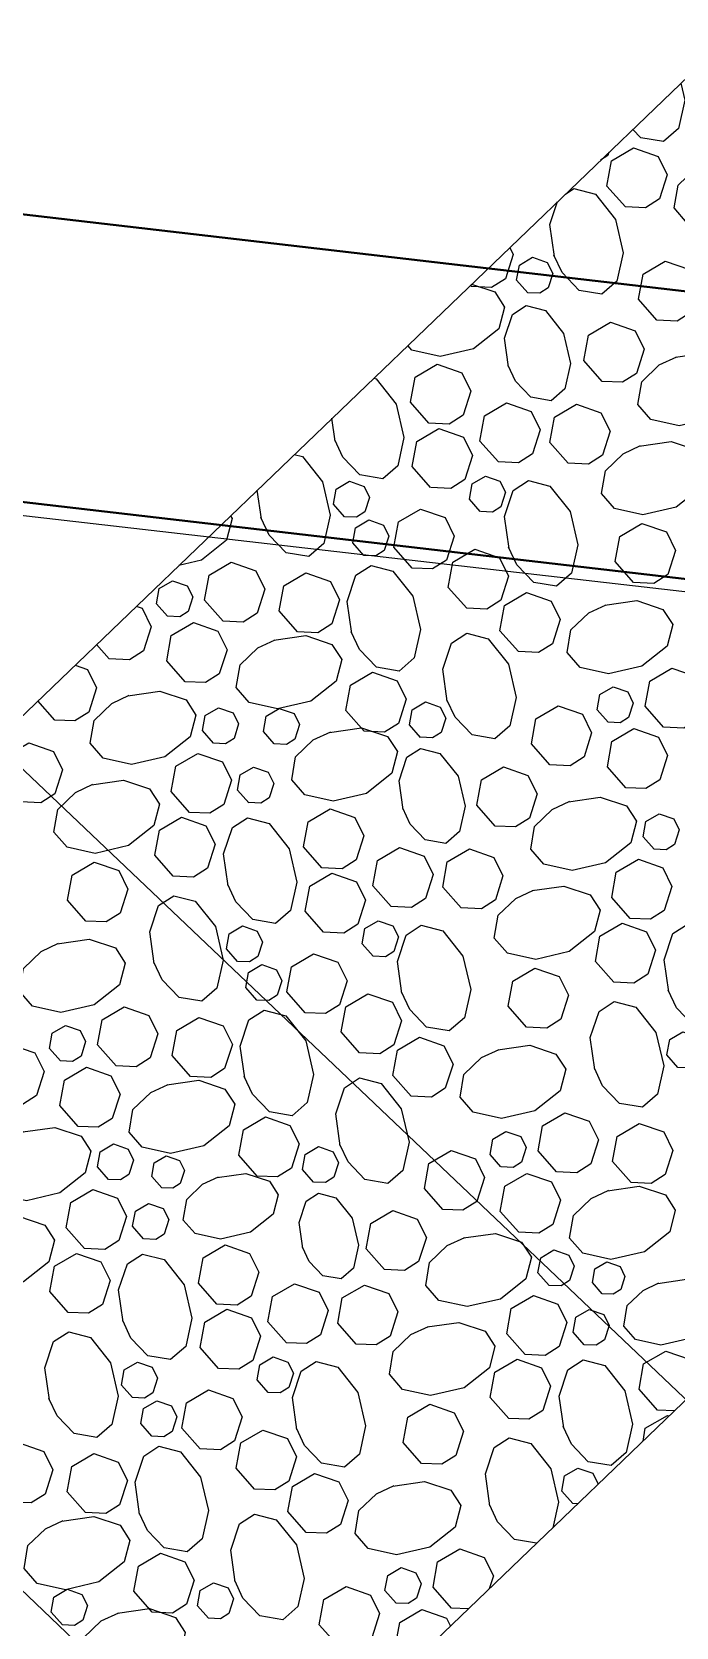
# Model space of a CAD drawing. Header units: inches. Extents: x -5337 to 1057, y 15227 to 19227.
# Drawn here: x -1702.6 to -1695.84, y 17346.4 to 17363.14 of the extents above; entities that cross this region are included whole.
import ezdxf

# ---------------------------------------------------------------- set-up
doc = ezdxf.new("R2010")
doc.units = ezdxf.units.IN
doc.header["$LTSCALE"] = 150
doc.header["$MEASUREMENT"] = 0
doc.layers.add('COMT-MIN', color=84, linetype='Continuous')
doc.layers.add('PAVING', color=7, linetype='Continuous')

msp = doc.modelspace()

# ---------------------------------------------------------------- linework, layer by layer
at = {"color": 5}
for p, q in [((-1685.258, 17356.061), (-1742.679, 17362.648)), ((-1716.191, 17359.609), (-1660.444, 17306.6)), ((-1705.876, 17358.426), (-1656.375, 17311.355))]:
    msp.add_line(p, q, dxfattribs=at)
at = {"layer": 'COMT-MIN', "color": 5, "linetype": 'Continuous', "lineweight": 40}
for p, q in [((-1739.45, 17365.498), (-1683.321, 17358.976)), ((-1739.796, 17362.518), (-1683.667, 17355.996))]:
    msp.add_line(p, q, dxfattribs=at)
at = {"layer": 'PAVING', "color": 1, "flags": 128}
msp.add_lwpolyline([(-1708.793, 17350.105), (-1701.862, 17342.895), (-1687.444, 17356.756), (-1694.375, 17363.965)], close=True, dxfattribs=at)
for points in [[(-1695.791, 17362.604), (-1695.75, 17362.423), (-1695.815, 17362.126), (-1695.973, 17361.989), (-1696.212, 17362.03), (-1696.296, 17362.118)], [(-1696.545, 17361.879), (-1696.556, 17361.843), (-1696.635, 17361.793)], [(-1696.373, 17361.303), (-1696.567, 17361.523), (-1696.519, 17361.787), (-1696.287, 17361.923), (-1696.03, 17361.833), (-1695.935, 17361.64), (-1696.015, 17361.387), (-1696.162, 17361.294), (-1696.373, 17361.303)], [(-1695.466, 17361.791), (-1695.131, 17361.839), (-1694.856, 17361.747), (-1694.753, 17361.588), (-1694.812, 17361.361), (-1695.077, 17361.151), (-1695.428, 17361.07), (-1695.724, 17361.135), (-1695.861, 17361.293), (-1695.82, 17361.532), (-1695.635, 17361.71), (-1695.451, 17361.796)], [(-1697.002, 17361.439), (-1696.915, 17361.496), (-1696.688, 17361.437), (-1696.477, 17361.172), (-1696.396, 17360.822), (-1696.462, 17360.525), (-1696.62, 17360.388), (-1696.859, 17360.428), (-1697.037, 17360.614), (-1697.123, 17360.798)], [(-1697.118, 17360.784), (-1697.165, 17361.118), (-1697.084, 17361.36)], [(-1697.587, 17360.877), (-1697.551, 17360.803), (-1697.631, 17360.55), (-1697.778, 17360.457), (-1697.989, 17360.467)], [(-1697.398, 17360.403), (-1697.514, 17360.535), (-1697.485, 17360.694), (-1697.347, 17360.775), (-1697.192, 17360.721), (-1697.135, 17360.605), (-1697.183, 17360.453), (-1697.272, 17360.398), (-1697.399, 17360.403)], [(-1696.042, 17360.115), (-1696.236, 17360.334), (-1696.188, 17360.599), (-1695.956, 17360.735), (-1695.699, 17360.646), (-1695.604, 17360.452), (-1695.684, 17360.199), (-1695.831, 17360.106), (-1696.042, 17360.115)], [(-1697.987, 17360.493), (-1697.744, 17360.412), (-1697.642, 17360.253), (-1697.701, 17360.026), (-1697.966, 17359.816), (-1698.316, 17359.735), (-1698.612, 17359.801), (-1698.656, 17359.85)], [(-1697.989, 17360.467), (-1698.001, 17360.479)], [(-1697.598, 17359.626), (-1697.641, 17359.928), (-1697.558, 17360.175), (-1697.415, 17360.268), (-1697.211, 17360.215), (-1697.022, 17359.976), (-1696.948, 17359.661), (-1697.008, 17359.394), (-1697.15, 17359.27), (-1697.365, 17359.307), (-1697.525, 17359.474), (-1697.602, 17359.639)], [(-1696.615, 17359.473), (-1696.808, 17359.692), (-1696.76, 17359.957), (-1696.529, 17360.093), (-1696.272, 17360.003), (-1696.176, 17359.81), (-1696.257, 17359.557), (-1696.404, 17359.464), (-1696.615, 17359.473)], [(-1695.847, 17359.727), (-1695.512, 17359.775), (-1695.237, 17359.683), (-1695.134, 17359.524), (-1695.193, 17359.297), (-1695.458, 17359.087), (-1695.809, 17359.006), (-1696.105, 17359.072), (-1696.243, 17359.23), (-1696.202, 17359.469), (-1696.017, 17359.646), (-1695.833, 17359.732)], [(-1698.434, 17359.033), (-1698.627, 17359.253), (-1698.579, 17359.517), (-1698.347, 17359.653), (-1698.09, 17359.563), (-1697.995, 17359.37), (-1698.075, 17359.117), (-1698.222, 17359.024), (-1698.434, 17359.033)], [(-1699.012, 17359.507), (-1698.987, 17359.5), (-1698.777, 17359.235), (-1698.696, 17358.884), (-1698.761, 17358.588), (-1698.919, 17358.45), (-1699.158, 17358.491), (-1699.336, 17358.676), (-1699.422, 17358.861)], [(-1697.705, 17358.628), (-1697.899, 17358.847), (-1697.851, 17359.111), (-1697.619, 17359.247), (-1697.362, 17359.158), (-1697.266, 17358.964), (-1697.347, 17358.711), (-1697.494, 17358.618), (-1697.705, 17358.628)], [(-1699.417, 17358.846), (-1699.451, 17359.085)], [(-1696.973, 17358.614), (-1697.166, 17358.833), (-1697.118, 17359.098), (-1696.886, 17359.234), (-1696.629, 17359.144), (-1696.534, 17358.951), (-1696.614, 17358.698), (-1696.761, 17358.605), (-1696.972, 17358.614)], [(-1698.416, 17358.358), (-1698.609, 17358.578), (-1698.561, 17358.842), (-1698.329, 17358.978), (-1698.072, 17358.889), (-1697.977, 17358.695), (-1698.057, 17358.442), (-1698.204, 17358.349), (-1698.415, 17358.359)], [(-1696.228, 17358.794), (-1695.894, 17358.842), (-1695.619, 17358.75), (-1695.516, 17358.591), (-1695.575, 17358.364), (-1695.84, 17358.154), (-1696.191, 17358.073), (-1696.487, 17358.139), (-1696.624, 17358.297), (-1696.583, 17358.535), (-1696.398, 17358.713), (-1696.214, 17358.799)], [(-1699.847, 17358.705), (-1699.761, 17358.683), (-1699.551, 17358.418), (-1699.47, 17358.067), (-1699.536, 17357.771), (-1699.694, 17357.634), (-1699.932, 17357.674), (-1700.11, 17357.86), (-1700.196, 17358.044)], [(-1699.32, 17358.052), (-1699.436, 17358.184), (-1699.407, 17358.343), (-1699.268, 17358.424), (-1699.113, 17358.37), (-1699.056, 17358.254), (-1699.105, 17358.102), (-1699.193, 17358.047), (-1699.32, 17358.052)], [(-1697.895, 17358.106), (-1698.01, 17358.238), (-1697.982, 17358.397), (-1697.842, 17358.479), (-1697.689, 17358.425), (-1697.631, 17358.309), (-1697.679, 17358.157), (-1697.768, 17358.101), (-1697.894, 17358.107)], [(-1697.594, 17357.718), (-1697.642, 17358.053), (-1697.55, 17358.328), (-1697.391, 17358.431), (-1697.164, 17358.372), (-1696.954, 17358.107), (-1696.873, 17357.756), (-1696.938, 17357.46), (-1697.096, 17357.322), (-1697.335, 17357.363), (-1697.513, 17357.548), (-1697.599, 17357.732)], [(-1700.191, 17358.029), (-1700.235, 17358.332)], [(-1698.609, 17357.513), (-1698.802, 17357.732), (-1698.754, 17357.997), (-1698.522, 17358.133), (-1698.265, 17358.043), (-1698.17, 17357.85), (-1698.251, 17357.597), (-1698.397, 17357.504), (-1698.609, 17357.513)], [(-1700.516, 17358.062), (-1700.497, 17358.033), (-1700.557, 17357.806), (-1700.821, 17357.596), (-1701.057, 17357.542)], [(-1699.117, 17357.647), (-1699.233, 17357.778), (-1699.204, 17357.937), (-1699.065, 17358.019), (-1698.911, 17357.965), (-1698.854, 17357.849), (-1698.902, 17357.697), (-1698.99, 17357.641), (-1699.117, 17357.647)], [(-1696.287, 17357.362), (-1696.48, 17357.581), (-1696.432, 17357.846), (-1696.2, 17357.982), (-1695.943, 17357.893), (-1695.848, 17357.699), (-1695.928, 17357.446), (-1696.075, 17357.353), (-1696.287, 17357.362)], [(-1700.594, 17356.955), (-1700.787, 17357.175), (-1700.74, 17357.439), (-1700.508, 17357.576), (-1700.251, 17357.486), (-1700.155, 17357.292), (-1700.236, 17357.039), (-1700.383, 17356.946), (-1700.594, 17356.956)], [(-1698.038, 17357.092), (-1698.231, 17357.311), (-1698.183, 17357.576), (-1697.951, 17357.712), (-1697.694, 17357.622), (-1697.599, 17357.429), (-1697.679, 17357.176), (-1697.826, 17357.083), (-1698.038, 17357.092)], [(-1699.812, 17356.844), (-1700.005, 17357.064), (-1699.957, 17357.328), (-1699.726, 17357.464), (-1699.468, 17357.374), (-1699.373, 17357.181), (-1699.454, 17356.928), (-1699.6, 17356.835), (-1699.812, 17356.844)], [(-1699.244, 17356.828), (-1699.292, 17357.163), (-1699.2, 17357.438), (-1699.041, 17357.541), (-1698.814, 17357.482), (-1698.604, 17357.217), (-1698.523, 17356.867), (-1698.588, 17356.57), (-1698.746, 17356.433), (-1698.985, 17356.473), (-1699.163, 17356.659), (-1699.249, 17356.843)], [(-1701.176, 17357.007), (-1701.292, 17357.139), (-1701.263, 17357.298), (-1701.124, 17357.379), (-1700.97, 17357.326), (-1700.912, 17357.21), (-1700.961, 17357.058), (-1701.049, 17357.002), (-1701.176, 17357.008)], [(-1697.496, 17356.637), (-1697.69, 17356.856), (-1697.642, 17357.12), (-1697.41, 17357.256), (-1697.153, 17357.167), (-1697.058, 17356.974), (-1697.138, 17356.72), (-1697.285, 17356.627), (-1697.496, 17356.637)], [(-1701.504, 17357.112), (-1701.444, 17357.091), (-1701.348, 17356.898), (-1701.429, 17356.644), (-1701.576, 17356.552), (-1701.787, 17356.561)], [(-1696.589, 17357.124), (-1696.254, 17357.172), (-1695.979, 17357.08), (-1695.876, 17356.921), (-1695.935, 17356.694), (-1696.2, 17356.484), (-1696.551, 17356.403), (-1696.847, 17356.469), (-1696.984, 17356.627), (-1696.944, 17356.865), (-1696.758, 17357.043), (-1696.574, 17357.129)], [(-1700.991, 17356.321), (-1701.184, 17356.54), (-1701.137, 17356.804), (-1700.905, 17356.941), (-1700.648, 17356.851), (-1700.552, 17356.657), (-1700.633, 17356.404), (-1700.779, 17356.311), (-1700.991, 17356.321)], [(-1700.06, 17356.757), (-1699.726, 17356.805), (-1699.451, 17356.713), (-1699.348, 17356.554), (-1699.407, 17356.327), (-1699.672, 17356.117), (-1700.023, 17356.036), (-1700.319, 17356.101), (-1700.456, 17356.26), (-1700.416, 17356.498), (-1700.23, 17356.676), (-1700.046, 17356.762)], [(-1698.241, 17356.117), (-1698.289, 17356.452), (-1698.196, 17356.726), (-1698.038, 17356.829), (-1697.811, 17356.77), (-1697.6, 17356.506), (-1697.519, 17356.155), (-1697.585, 17355.859), (-1697.743, 17355.721), (-1697.982, 17355.762), (-1698.16, 17355.947), (-1698.246, 17356.131)], [(-1701.787, 17356.561), (-1701.92, 17356.712)], [(-1702.147, 17356.494), (-1702.016, 17356.449), (-1701.921, 17356.255), (-1702.002, 17356.002), (-1702.148, 17355.909), (-1702.36, 17355.918)], [(-1699.112, 17355.8), (-1699.306, 17356.019), (-1699.258, 17356.284), (-1699.026, 17356.42), (-1698.769, 17356.33), (-1698.674, 17356.137), (-1698.754, 17355.883), (-1698.901, 17355.791), (-1699.112, 17355.8)], [(-1695.972, 17355.843), (-1696.165, 17356.063), (-1696.117, 17356.327), (-1695.886, 17356.463), (-1695.629, 17356.374), (-1695.534, 17356.18), (-1695.614, 17355.927), (-1695.761, 17355.834), (-1695.972, 17355.843)], [(-1696.554, 17355.895), (-1696.67, 17356.027), (-1696.641, 17356.185), (-1696.502, 17356.267), (-1696.348, 17356.213), (-1696.291, 17356.097), (-1696.339, 17355.945), (-1696.427, 17355.89), (-1696.554, 17355.895)], [(-1702.36, 17355.918), (-1702.536, 17356.119)], [(-1701.592, 17356.173), (-1701.257, 17356.221), (-1700.982, 17356.129), (-1700.879, 17355.97), (-1700.938, 17355.743), (-1701.203, 17355.533), (-1701.554, 17355.452), (-1701.85, 17355.517), (-1701.988, 17355.675), (-1701.947, 17355.914), (-1701.762, 17356.092), (-1701.578, 17356.178)], [(-1698.522, 17355.736), (-1698.638, 17355.868), (-1698.609, 17356.027), (-1698.47, 17356.108), (-1698.316, 17356.055), (-1698.258, 17355.939), (-1698.307, 17355.787), (-1698.395, 17355.731), (-1698.522, 17355.737)], [(-1697.166, 17355.449), (-1697.359, 17355.668), (-1697.311, 17355.932), (-1697.079, 17356.069), (-1696.822, 17355.979), (-1696.727, 17355.785), (-1696.807, 17355.532), (-1696.954, 17355.439), (-1697.166, 17355.449)], [(-1700.694, 17355.675), (-1700.81, 17355.807), (-1700.781, 17355.966), (-1700.642, 17356.047), (-1700.488, 17355.993), (-1700.431, 17355.877), (-1700.479, 17355.726), (-1700.567, 17355.67), (-1700.694, 17355.675)], [(-1700.056, 17355.667), (-1700.171, 17355.799), (-1700.143, 17355.958), (-1700.004, 17356.04), (-1699.849, 17355.986), (-1699.792, 17355.87), (-1699.84, 17355.718), (-1699.928, 17355.662), (-1700.056, 17355.668)], [(-1699.477, 17355.789), (-1699.143, 17355.837), (-1698.868, 17355.746), (-1698.765, 17355.587), (-1698.824, 17355.36), (-1699.089, 17355.149), (-1699.44, 17355.068), (-1699.736, 17355.134), (-1699.874, 17355.292), (-1699.833, 17355.531), (-1699.647, 17355.709), (-1699.463, 17355.794)], [(-1696.369, 17355.208), (-1696.562, 17355.428), (-1696.515, 17355.692), (-1696.283, 17355.828), (-1696.026, 17355.739), (-1695.93, 17355.545), (-1696.011, 17355.292), (-1696.158, 17355.199), (-1696.369, 17355.208)], [(-1702.717, 17355.059), (-1702.911, 17355.279), (-1702.862, 17355.543), (-1702.631, 17355.679), (-1702.374, 17355.59), (-1702.278, 17355.396), (-1702.359, 17355.143), (-1702.506, 17355.05), (-1702.717, 17355.059)], [(-1700.945, 17354.949), (-1701.138, 17355.168), (-1701.09, 17355.433), (-1700.858, 17355.569), (-1700.601, 17355.479), (-1700.506, 17355.286), (-1700.587, 17355.033), (-1700.733, 17354.94), (-1700.945, 17354.949)], [(-1698.705, 17354.979), (-1698.748, 17355.281), (-1698.665, 17355.528), (-1698.522, 17355.621), (-1698.318, 17355.568), (-1698.128, 17355.329), (-1698.055, 17355.014), (-1698.115, 17354.747), (-1698.257, 17354.623), (-1698.472, 17354.66), (-1698.632, 17354.827), (-1698.709, 17354.992)], [(-1700.325, 17355.051), (-1700.441, 17355.183), (-1700.413, 17355.342), (-1700.274, 17355.423), (-1700.119, 17355.37), (-1700.062, 17355.253), (-1700.11, 17355.102), (-1700.199, 17355.046), (-1700.325, 17355.052)], [(-1697.738, 17354.806), (-1697.931, 17355.026), (-1697.883, 17355.29), (-1697.652, 17355.426), (-1697.395, 17355.336), (-1697.299, 17355.143), (-1697.38, 17354.89), (-1697.527, 17354.797), (-1697.738, 17354.806)], [(-1701.973, 17355.24), (-1701.639, 17355.288), (-1701.364, 17355.196), (-1701.261, 17355.037), (-1701.32, 17354.81), (-1701.585, 17354.6), (-1701.935, 17354.519), (-1702.231, 17354.584), (-1702.369, 17354.742), (-1702.328, 17354.981), (-1702.143, 17355.159), (-1701.959, 17355.245)], [(-1696.97, 17355.061), (-1696.636, 17355.108), (-1696.36, 17355.017), (-1696.257, 17354.858), (-1696.316, 17354.631), (-1696.581, 17354.42), (-1696.932, 17354.339), (-1697.228, 17354.405), (-1697.366, 17354.563), (-1697.325, 17354.802), (-1697.14, 17354.98), (-1696.956, 17355.066)], [(-1701.116, 17354.279), (-1701.31, 17354.499), (-1701.262, 17354.763), (-1701.03, 17354.899), (-1700.773, 17354.809), (-1700.678, 17354.616), (-1700.758, 17354.363), (-1700.905, 17354.27), (-1701.116, 17354.279)], [(-1699.557, 17354.366), (-1699.75, 17354.586), (-1699.702, 17354.85), (-1699.47, 17354.987), (-1699.213, 17354.897), (-1699.118, 17354.703), (-1699.199, 17354.45), (-1699.345, 17354.357), (-1699.557, 17354.366)], [(-1696.072, 17354.563), (-1696.188, 17354.694), (-1696.159, 17354.853), (-1696.02, 17354.935), (-1695.866, 17354.881), (-1695.809, 17354.765), (-1695.858, 17354.613), (-1695.945, 17354.557), (-1696.072, 17354.563)], [(-1700.54, 17354.179), (-1700.588, 17354.514), (-1700.496, 17354.789), (-1700.337, 17354.892), (-1700.11, 17354.833), (-1699.9, 17354.568), (-1699.819, 17354.218), (-1699.885, 17353.921), (-1700.042, 17353.784), (-1700.281, 17353.825), (-1700.459, 17354.01), (-1700.545, 17354.194)], [(-1698.829, 17353.961), (-1699.021, 17354.18), (-1698.974, 17354.445), (-1698.742, 17354.581), (-1698.485, 17354.491), (-1698.39, 17354.298), (-1698.47, 17354.045), (-1698.617, 17353.951), (-1698.829, 17353.961)], [(-1698.096, 17353.947), (-1698.289, 17354.166), (-1698.241, 17354.431), (-1698.009, 17354.567), (-1697.752, 17354.477), (-1697.657, 17354.284), (-1697.737, 17354.031), (-1697.884, 17353.938), (-1698.096, 17353.947)], [(-1702.032, 17353.808), (-1702.225, 17354.027), (-1702.177, 17354.292), (-1701.945, 17354.428), (-1701.688, 17354.338), (-1701.593, 17354.145), (-1701.673, 17353.891), (-1701.82, 17353.799), (-1702.032, 17353.808)], [(-1696.323, 17353.837), (-1696.516, 17354.056), (-1696.468, 17354.321), (-1696.237, 17354.457), (-1695.979, 17354.367), (-1695.884, 17354.173), (-1695.965, 17353.92), (-1696.111, 17353.828), (-1696.323, 17353.837)], [(-1699.539, 17353.692), (-1699.732, 17353.911), (-1699.684, 17354.176), (-1699.452, 17354.312), (-1699.195, 17354.222), (-1699.1, 17354.029), (-1699.18, 17353.775), (-1699.327, 17353.682), (-1699.539, 17353.692)], [(-1701.315, 17353.363), (-1701.362, 17353.697), (-1701.27, 17353.973), (-1701.111, 17354.075), (-1700.885, 17354.016), (-1700.674, 17353.751), (-1700.593, 17353.4), (-1700.659, 17353.104), (-1700.817, 17352.967), (-1701.056, 17353.008), (-1701.233, 17353.193), (-1701.319, 17353.377)], [(-1697.351, 17354.128), (-1697.017, 17354.175), (-1696.742, 17354.083), (-1696.639, 17353.924), (-1696.698, 17353.698), (-1696.963, 17353.488), (-1697.314, 17353.406), (-1697.61, 17353.472), (-1697.748, 17353.63), (-1697.707, 17353.869), (-1697.521, 17354.047), (-1697.338, 17354.133)], [(-1700.443, 17353.385), (-1700.559, 17353.517), (-1700.53, 17353.676), (-1700.391, 17353.757), (-1700.236, 17353.704), (-1700.179, 17353.588), (-1700.228, 17353.436), (-1700.316, 17353.38), (-1700.443, 17353.385)], [(-1699.018, 17353.44), (-1699.134, 17353.571), (-1699.105, 17353.73), (-1698.966, 17353.812), (-1698.812, 17353.758), (-1698.754, 17353.642), (-1698.803, 17353.49), (-1698.891, 17353.434), (-1699.018, 17353.44)], [(-1698.717, 17353.051), (-1698.765, 17353.386), (-1698.673, 17353.661), (-1698.514, 17353.764), (-1698.287, 17353.705), (-1698.077, 17353.44), (-1697.996, 17353.089), (-1698.062, 17352.793), (-1698.22, 17352.655), (-1698.458, 17352.696), (-1698.636, 17352.881), (-1698.722, 17353.065)], [(-1696.495, 17353.167), (-1696.688, 17353.386), (-1696.64, 17353.651), (-1696.408, 17353.787), (-1696.151, 17353.697), (-1696.056, 17353.504), (-1696.136, 17353.251), (-1696.283, 17353.158), (-1696.495, 17353.167)], [(-1695.918, 17353.067), (-1695.966, 17353.402), (-1695.874, 17353.677), (-1695.715, 17353.78), (-1695.488, 17353.721), (-1695.278, 17353.456), (-1695.197, 17353.105), (-1695.263, 17352.809), (-1695.421, 17352.671), (-1695.66, 17352.712), (-1695.837, 17352.897), (-1695.923, 17353.082)], [(-1702.334, 17353.57), (-1701.999, 17353.617), (-1701.724, 17353.526), (-1701.621, 17353.366), (-1701.68, 17353.14), (-1701.945, 17352.93), (-1702.295, 17352.848), (-1702.592, 17352.914), (-1702.729, 17353.072), (-1702.688, 17353.311), (-1702.503, 17353.489), (-1702.319, 17353.575)], [(-1699.732, 17352.846), (-1699.925, 17353.066), (-1699.877, 17353.33), (-1699.646, 17353.466), (-1699.388, 17353.377), (-1699.293, 17353.183), (-1699.374, 17352.93), (-1699.52, 17352.837), (-1699.732, 17352.846)], [(-1700.24, 17352.98), (-1700.356, 17353.112), (-1700.327, 17353.27), (-1700.188, 17353.352), (-1700.034, 17353.298), (-1699.977, 17353.182), (-1700.025, 17353.03), (-1700.113, 17352.975), (-1700.24, 17352.98)], [(-1697.41, 17352.695), (-1697.603, 17352.915), (-1697.555, 17353.179), (-1697.323, 17353.315), (-1697.066, 17353.226), (-1696.971, 17353.032), (-1697.051, 17352.779), (-1697.198, 17352.686), (-1697.41, 17352.695)], [(-1701.717, 17352.289), (-1701.91, 17352.508), (-1701.863, 17352.773), (-1701.631, 17352.909), (-1701.374, 17352.819), (-1701.278, 17352.626), (-1701.359, 17352.373), (-1701.506, 17352.28), (-1701.717, 17352.289)], [(-1699.161, 17352.425), (-1699.354, 17352.645), (-1699.306, 17352.909), (-1699.074, 17353.045), (-1698.817, 17352.956), (-1698.722, 17352.762), (-1698.802, 17352.509), (-1698.949, 17352.416), (-1699.161, 17352.425)], [(-1696.693, 17352.25), (-1696.741, 17352.585), (-1696.649, 17352.86), (-1696.49, 17352.963), (-1696.263, 17352.904), (-1696.053, 17352.639), (-1695.971, 17352.288), (-1696.037, 17351.992), (-1696.195, 17351.854), (-1696.434, 17351.895), (-1696.612, 17352.08), (-1696.698, 17352.265)], [(-1700.935, 17352.177), (-1701.128, 17352.397), (-1701.08, 17352.661), (-1700.849, 17352.797), (-1700.591, 17352.708), (-1700.496, 17352.514), (-1700.577, 17352.261), (-1700.723, 17352.168), (-1700.935, 17352.178)], [(-1700.367, 17352.162), (-1700.415, 17352.497), (-1700.323, 17352.771), (-1700.164, 17352.874), (-1699.937, 17352.815), (-1699.727, 17352.55), (-1699.646, 17352.2), (-1699.711, 17351.903), (-1699.87, 17351.766), (-1700.108, 17351.807), (-1700.286, 17351.992), (-1700.372, 17352.176)], [(-1702.299, 17352.341), (-1702.415, 17352.472), (-1702.386, 17352.631), (-1702.247, 17352.713), (-1702.093, 17352.659), (-1702.036, 17352.543), (-1702.084, 17352.391), (-1702.172, 17352.335), (-1702.299, 17352.341)], [(-1698.62, 17351.97), (-1698.813, 17352.189), (-1698.765, 17352.454), (-1698.533, 17352.59), (-1698.276, 17352.5), (-1698.181, 17352.307), (-1698.262, 17352.054), (-1698.408, 17351.961), (-1698.62, 17351.97)], [(-1695.821, 17352.273), (-1695.937, 17352.405), (-1695.908, 17352.564), (-1695.769, 17352.645), (-1695.615, 17352.591), (-1695.558, 17352.475), (-1695.606, 17352.323), (-1695.694, 17352.268), (-1695.821, 17352.273)], [(-1702.91, 17351.894), (-1703.104, 17352.113), (-1703.056, 17352.377), (-1702.824, 17352.514), (-1702.567, 17352.424), (-1702.472, 17352.231), (-1702.552, 17351.978), (-1702.699, 17351.885), (-1702.91, 17351.894)], [(-1697.712, 17352.457), (-1697.377, 17352.505), (-1697.102, 17352.413), (-1696.999, 17352.254), (-1697.058, 17352.027), (-1697.323, 17351.817), (-1697.674, 17351.736), (-1697.97, 17351.802), (-1698.108, 17351.96), (-1698.067, 17352.199), (-1697.882, 17352.376), (-1697.697, 17352.462)], [(-1702.114, 17351.654), (-1702.307, 17351.873), (-1702.259, 17352.138), (-1702.028, 17352.274), (-1701.77, 17352.184), (-1701.675, 17351.991), (-1701.756, 17351.737), (-1701.903, 17351.645), (-1702.114, 17351.654)], [(-1701.184, 17352.09), (-1700.849, 17352.138), (-1700.574, 17352.046), (-1700.471, 17351.887), (-1700.53, 17351.66), (-1700.795, 17351.45), (-1701.145, 17351.369), (-1701.442, 17351.435), (-1701.579, 17351.593), (-1701.539, 17351.831), (-1701.353, 17352.009), (-1701.169, 17352.095)], [(-1699.364, 17351.45), (-1699.411, 17351.785), (-1699.32, 17352.06), (-1699.161, 17352.163), (-1698.934, 17352.103), (-1698.724, 17351.839), (-1698.642, 17351.488), (-1698.708, 17351.192), (-1698.866, 17351.054), (-1699.105, 17351.095), (-1699.283, 17351.28), (-1699.369, 17351.464)], [(-1700.236, 17351.133), (-1700.429, 17351.352), (-1700.381, 17351.617), (-1700.149, 17351.753), (-1699.892, 17351.663), (-1699.797, 17351.47), (-1699.877, 17351.217), (-1700.024, 17351.124), (-1700.236, 17351.133)], [(-1697.096, 17351.177), (-1697.289, 17351.396), (-1697.241, 17351.66), (-1697.009, 17351.796), (-1696.752, 17351.707), (-1696.656, 17351.513), (-1696.737, 17351.26), (-1696.884, 17351.167), (-1697.096, 17351.177)], [(-1702.694, 17351.595), (-1702.359, 17351.643), (-1702.084, 17351.551), (-1701.981, 17351.392), (-1702.04, 17351.165), (-1702.305, 17350.955), (-1702.655, 17350.874), (-1702.952, 17350.94), (-1703.09, 17351.098), (-1703.049, 17351.336), (-1702.864, 17351.514), (-1702.679, 17351.6)], [(-1697.678, 17351.228), (-1697.793, 17351.36), (-1697.764, 17351.519), (-1697.626, 17351.6), (-1697.471, 17351.547), (-1697.414, 17351.431), (-1697.462, 17351.279), (-1697.55, 17351.223), (-1697.677, 17351.229)], [(-1696.313, 17351.065), (-1696.507, 17351.285), (-1696.459, 17351.549), (-1696.227, 17351.685), (-1695.97, 17351.595), (-1695.875, 17351.402), (-1695.955, 17351.149), (-1696.102, 17351.056), (-1696.313, 17351.065)], [(-1701.796, 17351.097), (-1701.912, 17351.229), (-1701.883, 17351.388), (-1701.744, 17351.469), (-1701.59, 17351.415), (-1701.533, 17351.299), (-1701.581, 17351.148), (-1701.669, 17351.092), (-1701.796, 17351.097)], [(-1699.645, 17351.07), (-1699.761, 17351.201), (-1699.732, 17351.36), (-1699.593, 17351.441), (-1699.439, 17351.388), (-1699.382, 17351.272), (-1699.43, 17351.12), (-1699.518, 17351.064), (-1699.645, 17351.07)], [(-1698.289, 17350.782), (-1698.482, 17351.001), (-1698.434, 17351.265), (-1698.202, 17351.402), (-1697.945, 17351.312), (-1697.85, 17351.119), (-1697.93, 17350.865), (-1698.077, 17350.773), (-1698.289, 17350.782)], [(-1701.237, 17351.01), (-1701.341, 17351.129), (-1701.315, 17351.271), (-1701.19, 17351.345), (-1701.051, 17351.296), (-1700.999, 17351.192), (-1701.043, 17351.055), (-1701.122, 17351.005), (-1701.236, 17351.01)], [(-1700.656, 17351.119), (-1700.354, 17351.161), (-1700.107, 17351.079), (-1700.014, 17350.936), (-1700.067, 17350.732), (-1700.306, 17350.542), (-1700.621, 17350.469), (-1700.888, 17350.529), (-1701.012, 17350.671), (-1700.975, 17350.886), (-1700.808, 17351.046), (-1700.643, 17351.123)], [(-1697.492, 17350.542), (-1697.686, 17350.761), (-1697.638, 17351.025), (-1697.406, 17351.161), (-1697.149, 17351.072), (-1697.054, 17350.878), (-1697.134, 17350.625), (-1697.281, 17350.532), (-1697.492, 17350.542)], [(-1702.047, 17350.371), (-1702.24, 17350.59), (-1702.192, 17350.855), (-1701.96, 17350.991), (-1701.703, 17350.901), (-1701.608, 17350.708), (-1701.688, 17350.455), (-1701.835, 17350.362), (-1702.047, 17350.371)], [(-1699.758, 17350.375), (-1699.797, 17350.646), (-1699.722, 17350.869), (-1699.594, 17350.952), (-1699.41, 17350.904), (-1699.24, 17350.69), (-1699.174, 17350.406), (-1699.227, 17350.166), (-1699.355, 17350.055), (-1699.548, 17350.087), (-1699.692, 17350.237), (-1699.762, 17350.387)], [(-1696.562, 17350.978), (-1696.227, 17351.026), (-1695.952, 17350.934), (-1695.849, 17350.775), (-1695.908, 17350.548), (-1696.173, 17350.338), (-1696.524, 17350.257), (-1696.82, 17350.323), (-1696.958, 17350.481), (-1696.917, 17350.719), (-1696.732, 17350.897), (-1696.548, 17350.983)], [(-1703.075, 17350.662), (-1702.74, 17350.71), (-1702.465, 17350.618), (-1702.362, 17350.459), (-1702.421, 17350.232), (-1702.686, 17350.022), (-1703.037, 17349.941), (-1703.333, 17350.007), (-1703.471, 17350.165), (-1703.43, 17350.403), (-1703.245, 17350.581), (-1703.061, 17350.667)], [(-1701.427, 17350.474), (-1701.543, 17350.605), (-1701.514, 17350.764), (-1701.375, 17350.845), (-1701.221, 17350.792), (-1701.164, 17350.676), (-1701.212, 17350.524), (-1701.3, 17350.468), (-1701.427, 17350.474)], [(-1698.901, 17350.151), (-1699.093, 17350.37), (-1699.045, 17350.635), (-1698.814, 17350.771), (-1698.557, 17350.681), (-1698.461, 17350.488), (-1698.542, 17350.235), (-1698.689, 17350.142), (-1698.9, 17350.151)], [(-1700.659, 17349.789), (-1700.851, 17350.008), (-1700.804, 17350.273), (-1700.572, 17350.409), (-1700.315, 17350.319), (-1700.219, 17350.125), (-1700.3, 17349.872), (-1700.447, 17349.779), (-1700.659, 17349.789)], [(-1698.072, 17350.483), (-1697.737, 17350.53), (-1697.462, 17350.439), (-1697.359, 17350.28), (-1697.418, 17350.053), (-1697.683, 17349.842), (-1698.034, 17349.762), (-1698.33, 17349.827), (-1698.468, 17349.985), (-1698.427, 17350.224), (-1698.242, 17350.402), (-1698.058, 17350.488)], [(-1702.218, 17349.701), (-1702.411, 17349.921), (-1702.363, 17350.185), (-1702.132, 17350.321), (-1701.875, 17350.231), (-1701.779, 17350.038), (-1701.86, 17349.785), (-1702.007, 17349.692), (-1702.218, 17349.702)], [(-1701.642, 17349.602), (-1701.69, 17349.937), (-1701.598, 17350.211), (-1701.439, 17350.314), (-1701.212, 17350.256), (-1701.002, 17349.991), (-1700.92, 17349.64), (-1700.986, 17349.344), (-1701.144, 17349.206), (-1701.383, 17349.247), (-1701.561, 17349.432), (-1701.647, 17349.616)], [(-1697.174, 17349.985), (-1697.29, 17350.117), (-1697.261, 17350.275), (-1697.122, 17350.357), (-1696.968, 17350.303), (-1696.911, 17350.187), (-1696.959, 17350.035), (-1697.047, 17349.979), (-1697.174, 17349.985)], [(-1696.615, 17349.898), (-1696.719, 17350.016), (-1696.693, 17350.159), (-1696.568, 17350.233), (-1696.429, 17350.184), (-1696.378, 17350.08), (-1696.421, 17349.943), (-1696.5, 17349.893), (-1696.615, 17349.898)], [(-1696.034, 17350.006), (-1695.733, 17350.049), (-1695.485, 17349.967), (-1695.392, 17349.823), (-1695.445, 17349.619), (-1695.684, 17349.43), (-1696, 17349.357), (-1696.266, 17349.416), (-1696.39, 17349.558), (-1696.353, 17349.774), (-1696.186, 17349.933), (-1696.021, 17350.011)], [(-1699.93, 17349.383), (-1700.123, 17349.602), (-1700.076, 17349.867), (-1699.844, 17350.003), (-1699.587, 17349.913), (-1699.491, 17349.72), (-1699.572, 17349.467), (-1699.719, 17349.374), (-1699.93, 17349.383)], [(-1699.197, 17349.369), (-1699.391, 17349.588), (-1699.343, 17349.853), (-1699.111, 17349.989), (-1698.854, 17349.899), (-1698.759, 17349.706), (-1698.839, 17349.453), (-1698.986, 17349.36), (-1699.197, 17349.369)], [(-1697.425, 17349.259), (-1697.618, 17349.478), (-1697.57, 17349.743), (-1697.338, 17349.879), (-1697.081, 17349.789), (-1696.986, 17349.595), (-1697.067, 17349.343), (-1697.213, 17349.25), (-1697.425, 17349.259)], [(-1700.641, 17349.114), (-1700.833, 17349.333), (-1700.786, 17349.598), (-1700.554, 17349.734), (-1700.297, 17349.644), (-1700.201, 17349.451), (-1700.282, 17349.198), (-1700.429, 17349.104), (-1700.64, 17349.114)], [(-1696.805, 17349.361), (-1696.921, 17349.493), (-1696.893, 17349.652), (-1696.754, 17349.733), (-1696.599, 17349.679), (-1696.542, 17349.563), (-1696.591, 17349.412), (-1696.678, 17349.356), (-1696.805, 17349.361)], [(-1698.453, 17349.55), (-1698.119, 17349.597), (-1697.844, 17349.506), (-1697.741, 17349.347), (-1697.8, 17349.12), (-1698.065, 17348.91), (-1698.416, 17348.828), (-1698.711, 17348.894), (-1698.849, 17349.052), (-1698.808, 17349.291), (-1698.623, 17349.469), (-1698.439, 17349.555)], [(-1702.416, 17348.785), (-1702.464, 17349.12), (-1702.372, 17349.395), (-1702.213, 17349.498), (-1701.986, 17349.438), (-1701.776, 17349.173), (-1701.695, 17348.823), (-1701.761, 17348.526), (-1701.919, 17348.389), (-1702.157, 17348.43), (-1702.335, 17348.615), (-1702.421, 17348.799)], [(-1700.12, 17348.862), (-1700.235, 17348.994), (-1700.207, 17349.152), (-1700.068, 17349.234), (-1699.913, 17349.18), (-1699.856, 17349.064), (-1699.904, 17348.912), (-1699.993, 17348.856), (-1700.119, 17348.862)], [(-1697.596, 17348.589), (-1697.79, 17348.808), (-1697.742, 17349.073), (-1697.51, 17349.209), (-1697.253, 17349.119), (-1697.158, 17348.926), (-1697.238, 17348.673), (-1697.385, 17348.58), (-1697.596, 17348.589)], [(-1697.02, 17348.489), (-1697.068, 17348.824), (-1696.976, 17349.099), (-1696.817, 17349.202), (-1696.59, 17349.143), (-1696.38, 17348.878), (-1696.299, 17348.527), (-1696.365, 17348.231), (-1696.523, 17348.094), (-1696.762, 17348.134), (-1696.939, 17348.319), (-1697.025, 17348.504)], [(-1696.037, 17348.676), (-1696.23, 17348.896), (-1696.182, 17349.16), (-1695.95, 17349.296), (-1695.693, 17349.207), (-1695.598, 17349.013), (-1695.641, 17348.876)], [(-1701.544, 17348.807), (-1701.66, 17348.939), (-1701.632, 17349.098), (-1701.492, 17349.179), (-1701.338, 17349.126), (-1701.281, 17349.01), (-1701.329, 17348.858), (-1701.417, 17348.802), (-1701.544, 17348.807)], [(-1699.819, 17348.473), (-1699.866, 17348.808), (-1699.775, 17349.083), (-1699.616, 17349.186), (-1699.389, 17349.127), (-1699.179, 17348.862), (-1699.098, 17348.511), (-1699.163, 17348.215), (-1699.321, 17348.078), (-1699.56, 17348.118), (-1699.738, 17348.303), (-1699.824, 17348.488)], [(-1700.834, 17348.268), (-1701.027, 17348.488), (-1700.979, 17348.752), (-1700.747, 17348.888), (-1700.49, 17348.799), (-1700.395, 17348.605), (-1700.475, 17348.352), (-1700.622, 17348.259), (-1700.834, 17348.269)], [(-1701.342, 17348.402), (-1701.458, 17348.534), (-1701.429, 17348.692), (-1701.29, 17348.774), (-1701.136, 17348.72), (-1701.079, 17348.604), (-1701.127, 17348.453), (-1701.215, 17348.397), (-1701.342, 17348.403)], [(-1698.512, 17348.117), (-1698.705, 17348.337), (-1698.657, 17348.601), (-1698.425, 17348.737), (-1698.168, 17348.648), (-1698.073, 17348.454), (-1698.153, 17348.201), (-1698.3, 17348.108), (-1698.512, 17348.117)], [(-1696.188, 17348.35), (-1696.164, 17348.485), (-1695.932, 17348.621), (-1695.913, 17348.615)], [(-1695.857, 17348.668), (-1696.037, 17348.676)], [(-1700.263, 17347.847), (-1700.455, 17348.067), (-1700.408, 17348.331), (-1700.176, 17348.467), (-1699.919, 17348.378), (-1699.823, 17348.184), (-1699.904, 17347.931), (-1700.051, 17347.838), (-1700.263, 17347.847)], [(-1697.795, 17347.672), (-1697.842, 17348.007), (-1697.75, 17348.282), (-1697.591, 17348.385), (-1697.364, 17348.326), (-1697.154, 17348.061), (-1697.073, 17347.71), (-1697.133, 17347.442)], [(-1702.819, 17347.711), (-1703.012, 17347.93), (-1702.964, 17348.195), (-1702.733, 17348.331), (-1702.475, 17348.241), (-1702.38, 17348.048), (-1702.461, 17347.795), (-1702.607, 17347.702), (-1702.819, 17347.711)], [(-1702.037, 17347.6), (-1702.23, 17347.819), (-1702.182, 17348.083), (-1701.951, 17348.22), (-1701.693, 17348.13), (-1701.598, 17347.937), (-1701.679, 17347.683), (-1701.825, 17347.59), (-1702.037, 17347.6)], [(-1701.469, 17347.584), (-1701.516, 17347.919), (-1701.424, 17348.194), (-1701.266, 17348.297), (-1701.039, 17348.237), (-1700.829, 17347.972), (-1700.747, 17347.622), (-1700.813, 17347.325), (-1700.971, 17347.188), (-1701.21, 17347.229), (-1701.388, 17347.414), (-1701.474, 17347.598)], [(-1696.923, 17347.695), (-1697.039, 17347.827), (-1697.01, 17347.986), (-1696.871, 17348.067), (-1696.716, 17348.014), (-1696.659, 17347.898)], [(-1699.722, 17347.392), (-1699.914, 17347.611), (-1699.867, 17347.876), (-1699.635, 17348.012), (-1699.378, 17347.922), (-1699.283, 17347.729), (-1699.363, 17347.476), (-1699.51, 17347.383), (-1699.721, 17347.392)], [(-1698.814, 17347.879), (-1698.479, 17347.927), (-1698.204, 17347.835), (-1698.101, 17347.676), (-1698.16, 17347.449), (-1698.425, 17347.239), (-1698.775, 17347.158), (-1699.072, 17347.224), (-1699.209, 17347.382), (-1699.168, 17347.621), (-1698.983, 17347.798), (-1698.799, 17347.884)], [(-1696.872, 17347.693), (-1696.923, 17347.695)], [(-1702.285, 17347.512), (-1701.951, 17347.56), (-1701.675, 17347.468), (-1701.573, 17347.309), (-1701.632, 17347.082), (-1701.897, 17346.872), (-1702.247, 17346.791), (-1702.544, 17346.857), (-1702.681, 17347.015), (-1702.641, 17347.254), (-1702.455, 17347.431), (-1702.271, 17347.517)], [(-1700.466, 17346.872), (-1700.513, 17347.207), (-1700.421, 17347.482), (-1700.263, 17347.585), (-1700.036, 17347.526), (-1699.825, 17347.261), (-1699.744, 17346.91), (-1699.81, 17346.614), (-1699.968, 17346.476), (-1700.207, 17346.517), (-1700.385, 17346.703), (-1700.471, 17346.887)], [(-1697.304, 17347.278), (-1697.536, 17347.317), (-1697.713, 17347.503), (-1697.8, 17347.687)], [(-1698.197, 17346.599), (-1698.39, 17346.818), (-1698.343, 17347.082), (-1698.111, 17347.219), (-1697.854, 17347.129), (-1697.758, 17346.935), (-1697.802, 17346.799)], [(-1701.337, 17346.555), (-1701.531, 17346.775), (-1701.482, 17347.039), (-1701.251, 17347.175), (-1700.994, 17347.085), (-1700.898, 17346.892), (-1700.979, 17346.639), (-1701.126, 17346.546), (-1701.337, 17346.555)], [(-1700.747, 17346.492), (-1700.863, 17346.623), (-1700.834, 17346.782), (-1700.695, 17346.864), (-1700.541, 17346.81), (-1700.483, 17346.694), (-1700.532, 17346.542), (-1700.62, 17346.486), (-1700.746, 17346.492)], [(-1698.779, 17346.65), (-1698.895, 17346.782), (-1698.866, 17346.941), (-1698.727, 17347.023), (-1698.573, 17346.969), (-1698.516, 17346.853), (-1698.564, 17346.701), (-1698.652, 17346.645), (-1698.779, 17346.651)], [(-1702.28, 17346.423), (-1702.396, 17346.554), (-1702.368, 17346.713), (-1702.228, 17346.795), (-1702.074, 17346.741), (-1702.017, 17346.625), (-1702.066, 17346.473), (-1702.153, 17346.417), (-1702.28, 17346.423)], [(-1699.39, 17346.204), (-1699.584, 17346.423), (-1699.536, 17346.687), (-1699.304, 17346.824), (-1699.047, 17346.734), (-1698.952, 17346.541), (-1699.032, 17346.287), (-1699.179, 17346.195), (-1699.39, 17346.204)], [(-1701.703, 17346.545), (-1701.367, 17346.593), (-1701.093, 17346.501), (-1700.99, 17346.342), (-1701.049, 17346.115), (-1701.314, 17345.905), (-1701.665, 17345.824), (-1701.961, 17345.889), (-1702.098, 17346.047), (-1702.057, 17346.286), (-1701.872, 17346.464), (-1701.688, 17346.55)], [(-1698.629, 17346.004), (-1698.787, 17346.183), (-1698.74, 17346.448), (-1698.508, 17346.584), (-1698.251, 17346.494), (-1698.208, 17346.408)], [(-1698.019, 17346.591), (-1698.197, 17346.599)]]:
    msp.add_lwpolyline(points, dxfattribs=at)

doc.saveas('drawing.dxf')
